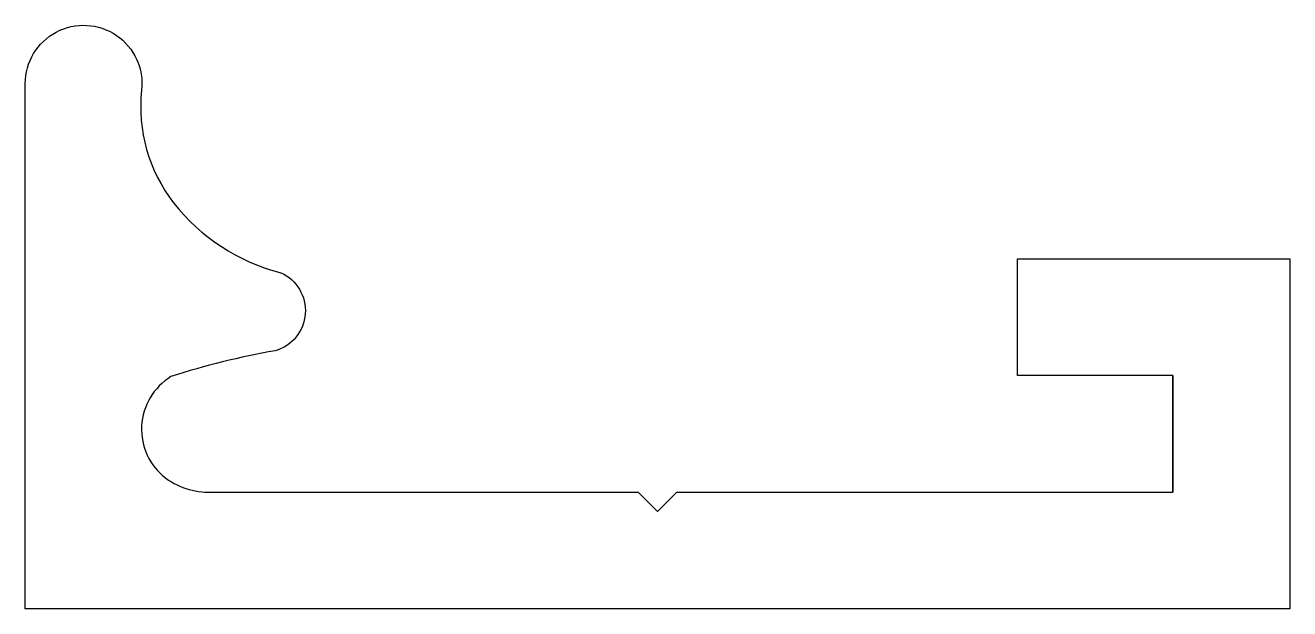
# Model space of a CAD drawing. Extents: x 242.3 to 274.8, y 288.4 to 303.4.
import ezdxf

# ---------------------------------------------------------------- set-up
doc = ezdxf.new("R2010")
doc.units = 0
doc.layers.get('0').update_dxf_attribs({"linetype": 'CONTINUOUS'})

msp = doc.modelspace()

# ---------------------------------------------------------------- linework, layer by layer
msp.add_lwpolyline([(271.763, 294.398), (267.763, 294.398), (267.763, 297.398), (274.763, 297.398), (274.763, 288.398), (242.263, 288.398), (242.263, 301.899, -1.056633), (245.254, 301.734, 0.195568), (246.076, 298.835, 0.166679), (248.83, 297.038, -0.698992), (248.686, 295.029, 0.035436), (246.008, 294.366, 0.527789), (245.878, 291.752, 0.175683), (247.13, 291.398), (258.013, 291.398), (258.513, 290.898), (259.013, 291.398), (271.763, 291.398), (271.763, 294.398), (271.763, 291.398)], format="xyb")

doc.saveas('drawing.dxf')
